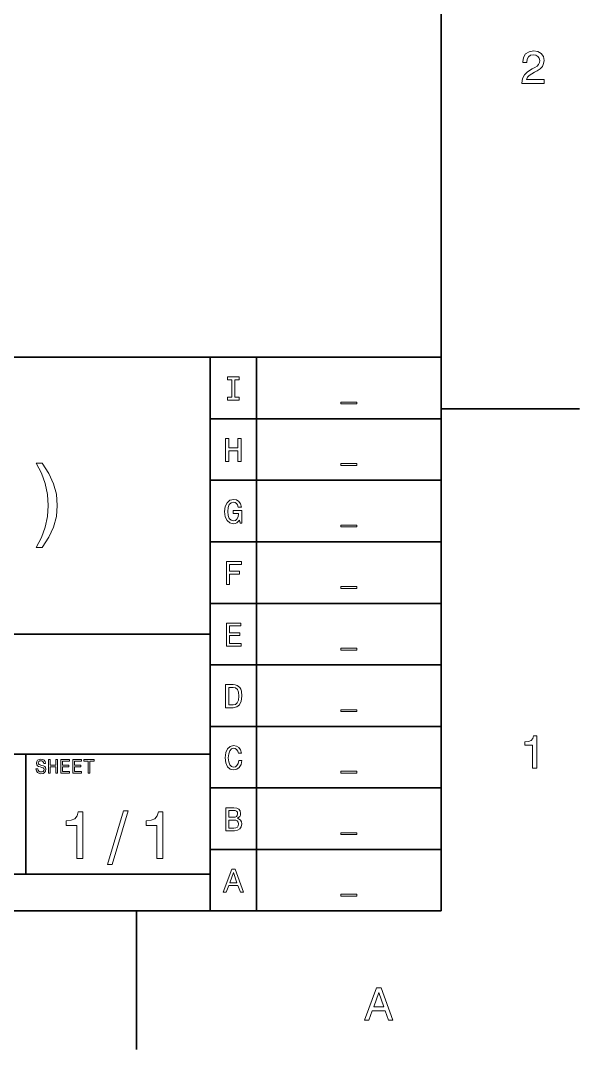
# Model space of a CAD drawing. Extents: x 0 to 841, y 0 to 594.
# Drawn here: x 775.4 to 836, y 5 to 116.5 of the extents above; entities that cross this region are included whole.
import ezdxf

# ---------------------------------------------------------------- set-up
doc = ezdxf.new("R2010")
doc.units = 0

msp = doc.modelspace()

# ---------------------------------------------------------------- linework, layer by layer
at = {"color": 7, "lineweight": 35}
for p, q in [((821, 20), (821, 574)), ((631, 80), (821, 80)), ((796, 20), (796, 80)), ((801, 20), (801, 80)), ((821, 80), (821, 20)), ((796, 73.333336), (821, 73.333336)), ((796, 66.666664), (821, 66.666664)), ((796, 60), (821, 60)), ((796, 53.333332), (821, 53.333332)), ((631, 50), (796, 50)), ((796, 46.666668), (821, 46.666668)), ((796, 40), (821, 40)), ((631, 37), (796, 37)), ((796, 33.333332), (821, 33.333332)), ((796, 26.666666), (821, 26.666666)), ((631, 24), (796, 24)), ((20, 20), (821, 20)), ((631, 20), (821, 20))]:
    msp.add_line(p, q, dxfattribs=at)
at = {"color": 7, "lineweight": 35, "ltscale": 0.375}
for p, q in [((821, 74.400002), (836, 74.400002)), ((788, 20), (788, 5))]:
    msp.add_line(p, q, dxfattribs=at)
at = {"color": 7, "lineweight": 35, "ltscale": 0.325}
msp.add_line((776, 24), (776, 37), dxfattribs=at)
at = {"color": 7, "lineweight": 13}
for points in [[(829.76947, 109.666786), (832.175049, 109.666786), (832.175049, 110.100502), (830.273804, 110.100502), (830.3797, 110.337532), (830.561218, 110.534218), (831.121033, 110.892288), (831.418579, 111.043587), (831.751465, 111.260445), (831.988464, 111.512604), (832.124634, 111.810158), (832.175049, 112.148056), (832.089355, 112.571686), (831.852295, 112.904541), (831.489197, 113.116356), (831.020203, 113.192001), (830.536011, 113.10627), (830.167847, 112.869232), (829.930847, 112.490997), (829.850159, 111.991714), (829.850159, 111.921112), (830.309082, 111.921112), (830.309082, 111.961456), (830.354492, 112.304398), (830.490662, 112.556557), (830.70752, 112.717941), (830.994934, 112.773415), (831.287476, 112.722984), (831.504333, 112.596901), (831.645569, 112.400215), (831.695984, 112.153099), (831.660645, 111.921112), (831.564819, 111.724426), (831.403442, 111.552956), (831.18158, 111.401657), (830.884033, 111.240273), (830.389771, 110.927589), (830.041809, 110.594742), (829.835022, 110.191284), (829.76947, 109.681915)], [(798.33429, 75.659821), (797.87323, 75.659821), (797.87323, 75.357224), (799.126831, 75.357224), (799.126831, 75.659821), (798.66571, 75.659821), (798.66571, 77.554626), (799.126831, 77.554626), (799.126831, 77.857224), (797.87323, 77.857224), (797.87323, 77.554626), (798.33429, 77.554626)], [(810.132568, 75.140724), (810.132568, 74.938995), (811.867432, 74.938995), (811.867432, 75.140724)], [(797.664246, 68.690559), (797.999268, 68.690559), (797.999268, 69.864914), (799.000732, 69.864914), (799.000732, 68.690559), (799.332153, 68.690559), (799.332153, 71.190559), (799.000732, 71.190559), (799.000732, 70.171104), (797.999268, 70.171104), (797.999268, 71.190559), (797.664246, 71.190559)], [(777.778076, 59.386887), (778.504333, 60.496395), (779.018738, 61.595821), (779.321289, 62.735588), (779.42218, 63.945965), (779.321289, 65.146255), (779.018738, 66.296112), (778.504333, 67.395531), (777.778076, 68.505043), (777.142639, 68.505043), (777.70752, 67.435875), (778.110962, 66.306198), (778.353027, 65.136169), (778.443787, 63.945965), (778.353027, 62.755764), (778.110962, 61.575645), (777.697388, 60.456051), (777.142639, 59.386887)], [(810.132568, 68.47406), (810.132568, 68.272331), (811.867432, 68.272331), (811.867432, 68.47406)], [(799.159241, 62.35891), (799.220459, 62.023895), (799.400574, 62.023895), (799.400574, 63.37476), (798.489197, 63.37476), (798.489197, 63.068565), (799.051147, 63.068565), (799.051147, 63.046951), (799.007935, 62.715538), (798.892639, 62.470581), (798.716125, 62.315681), (798.496399, 62.265251), (798.251465, 62.33009), (798.060547, 62.524616), (797.938049, 62.845222), (797.894836, 63.284702), (797.934448, 63.720581), (798.056946, 64.041183), (798.251465, 64.23571), (798.514404, 64.304153), (798.694519, 64.268135), (798.842224, 64.167267), (798.950317, 63.997959), (799.011536, 63.771015), (799.368164, 63.771015), (799.274475, 64.116837), (799.097961, 64.376198), (798.849426, 64.534698), (798.536011, 64.592339), (798.125366, 64.502281), (797.815552, 64.239311), (797.617432, 63.825047), (797.549011, 63.273895), (797.617432, 62.719139), (797.815552, 62.304874), (798.107361, 62.041908), (798.474792, 61.955452), (798.680115, 61.984268), (798.863831, 62.056316), (799.022339, 62.182396)], [(810.132568, 61.807396), (810.132568, 61.605667), (811.867432, 61.605667), (811.867432, 61.807396)], [(797.761536, 55.357231), (798.096558, 55.357231), (798.096558, 56.506367), (799.148438, 56.506367), (799.148438, 56.805359), (798.096558, 56.805359), (798.096558, 57.554638), (799.389771, 57.554638), (799.389771, 57.857231), (797.761536, 57.857231)], [(810.132568, 55.140732), (810.132568, 54.939003), (811.867432, 54.939003), (811.867432, 55.140732)], [(797.74353, 48.690563), (799.328552, 48.690563), (799.328552, 48.993156), (798.074951, 48.993156), (798.074951, 49.839699), (799.19165, 49.839699), (799.19165, 50.138691), (798.074951, 50.138691), (798.074951, 50.88797), (799.299744, 50.88797), (799.299744, 51.190563), (797.74353, 51.190563)], [(810.132568, 48.474064), (810.132568, 48.272335), (811.867432, 48.272335), (811.867432, 48.474064)], [(798.496399, 44.523895), (797.664246, 44.523895), (797.664246, 42.023895), (798.496399, 42.023895), (798.889038, 42.103146), (799.180847, 42.344501), (799.360962, 42.737152), (799.425781, 43.273895), (799.368164, 43.821445), (799.296143, 44.037582), (799.195251, 44.210495), (798.903442, 44.444645), (798.712524, 44.502281)], [(798.471191, 44.224903), (798.744934, 44.170868), (798.932251, 44.005165), (799.043945, 43.709774), (799.079956, 43.273895), (799.040344, 42.852425), (798.92865, 42.557037), (798.737732, 42.380524), (798.471191, 42.322887), (797.999268, 42.322887), (797.999268, 44.224903)], [(810.132568, 41.807396), (810.132568, 41.605667), (811.867432, 41.605667), (811.867432, 41.807396)], [(799.083557, 36.286625), (799.011536, 35.984032), (798.892639, 35.767895), (798.726929, 35.634609), (798.53241, 35.591381), (798.298279, 35.656223), (798.114563, 35.850746), (797.992065, 36.167751), (797.952454, 36.607231), (797.992065, 37.04311), (798.110962, 37.363716), (798.294678, 37.558239), (798.53241, 37.626682), (798.705322, 37.59066), (798.853027, 37.489796), (798.968323, 37.327694), (799.047546, 37.104351), (799.389771, 37.104351), (799.281677, 37.446568), (799.09436, 37.705933), (798.838623, 37.868038), (798.53241, 37.925674), (798.150574, 37.835617), (797.858765, 37.583454), (797.671448, 37.169189), (797.606628, 36.607231), (797.671448, 36.045273), (797.858765, 35.631008), (798.150574, 35.375244), (798.53241, 35.288788), (798.867432, 35.357231), (799.137634, 35.548153), (799.328552, 35.861553), (799.429382, 36.286625)], [(830.909241, 35.466785), (831.368164, 35.466785), (831.368164, 38.992001), (831.025208, 38.992001), (830.934448, 38.684364), (830.752869, 38.477592), (830.475525, 38.356556), (830.092224, 38.316208), (830.092224, 37.958141), (830.909241, 37.958141)], [(777.309082, 35.413544), (777.112366, 35.413544), (777.15564, 35.184437), (777.263672, 35.01585), (777.430115, 34.914265), (777.654907, 34.877522), (777.877502, 34.912102), (778.043945, 35.007202), (778.149841, 35.156338), (778.188782, 35.353024), (778.156311, 35.530258), (778.065552, 35.64481), (777.918579, 35.720459), (777.721924, 35.776657), (777.553284, 35.817722), (777.443054, 35.865273), (777.380432, 35.934437), (777.360962, 36.042507), (777.380432, 36.139767), (777.436584, 36.213257), (777.523071, 36.262966), (777.641907, 36.280258), (777.762939, 36.258644), (777.858093, 36.200287), (777.920776, 36.103024), (777.950989, 35.97118), (778.147705, 35.97118), (778.147705, 35.975502), (778.113098, 36.178673), (778.011536, 36.329971), (777.851563, 36.425072), (777.635437, 36.457493), (777.440918, 36.425072), (777.289612, 36.334293), (777.192383, 36.193802), (777.157776, 36.012245), (777.185852, 35.850143), (777.268005, 35.739914), (777.397705, 35.666424), (777.574951, 35.610229), (777.75, 35.560516), (777.881836, 35.512966), (777.961792, 35.443802), (777.989929, 35.331409), (777.963989, 35.216858), (777.896973, 35.130402), (777.79541, 35.076366), (777.663574, 35.059078), (777.516541, 35.082851), (777.404175, 35.152016), (777.332825, 35.264408)], [(778.450317, 34.918587), (778.651306, 34.918587), (778.651306, 35.623199), (779.252136, 35.623199), (779.252136, 34.918587), (779.450989, 34.918587), (779.450989, 36.418587), (779.252136, 36.418587), (779.252136, 35.806915), (778.651306, 35.806915), (778.651306, 36.418587), (778.450317, 36.418587)], [(779.799011, 34.918587), (780.75, 34.918587), (780.75, 35.100143), (779.997864, 35.100143), (779.997864, 35.608067), (780.667847, 35.608067), (780.667847, 35.787464), (779.997864, 35.787464), (779.997864, 36.23703), (780.732727, 36.23703), (780.732727, 36.418587), (779.799011, 36.418587)], [(781.100159, 34.918587), (782.051147, 34.918587), (782.051147, 35.100143), (781.299011, 35.100143), (781.299011, 35.608067), (781.968994, 35.608067), (781.968994, 35.787464), (781.299011, 35.787464), (781.299011, 36.23703), (782.033875, 36.23703), (782.033875, 36.418587), (781.100159, 36.418587)], [(782.755737, 34.918587), (782.95459, 34.918587), (782.95459, 36.23703), (783.408508, 36.23703), (783.408508, 36.418587), (782.299683, 36.418587), (782.299683, 36.23703), (782.755737, 36.23703)], [(810.132568, 35.140732), (810.132568, 34.939003), (811.867432, 34.939003), (811.867432, 35.140732)], [(781.533142, 25.700289), (782.188782, 25.700289), (782.188782, 30.736313), (781.698853, 30.736313), (781.569214, 30.296831), (781.309814, 30.001442), (780.913574, 29.828531), (780.366028, 29.770893), (780.366028, 29.259367), (781.533142, 29.259367)], [(784.876099, 25.03026), (785.37323, 25.03026), (787.11676, 30.837177), (786.612427, 30.837177)], [(790.20752, 25.700289), (790.863159, 25.700289), (790.863159, 30.736313), (790.37323, 30.736313), (790.24353, 30.296831), (789.984192, 30.001442), (789.587952, 29.828531), (789.040344, 29.770893), (789.040344, 29.259367), (790.20752, 29.259367)], [(798.950317, 30.041426), (799.202454, 30.250359), (799.267273, 30.39085), (799.288879, 30.563761), (799.242065, 30.833933), (799.101563, 31.028458), (798.874634, 31.147333), (798.557617, 31.190561), (797.667847, 31.190561), (797.667847, 28.690561), (798.608093, 28.690561), (798.943115, 28.740993), (799.19165, 28.888687), (799.346558, 29.122837), (799.400574, 29.43984), (799.368164, 29.652376), (799.281677, 29.82889), (799.141235, 29.958572)], [(798.489197, 30.153097), (797.999268, 30.153097), (797.999268, 30.891569), (798.518005, 30.891569), (798.712524, 30.869957), (798.849426, 30.805115), (798.932251, 30.693443), (798.961121, 30.527737), (798.92865, 30.36203), (798.842224, 30.246758), (798.694519, 30.174711)], [(798.56842, 28.989553), (797.999268, 28.989553), (797.999268, 29.850504), (798.536011, 29.850504), (798.763, 29.825287), (798.925049, 29.74964), (799.022339, 29.619957), (799.054749, 29.432636), (799.022339, 29.234509), (798.932251, 29.097622), (798.781006, 29.014769)], [(810.132568, 28.474064), (810.132568, 28.272335), (811.867432, 28.272335), (811.867432, 28.474064)], [(797.404907, 22.023895), (797.736328, 22.023895), (797.999268, 22.758766), (798.997131, 22.758766), (799.260071, 22.023895), (799.598694, 22.023895), (798.683716, 24.527498), (798.316284, 24.527498)], [(798.114563, 23.064962), (798.5, 24.167267), (798.885437, 23.064962)], [(810.132568, 21.807398), (810.132568, 21.605669), (811.867432, 21.605669), (811.867432, 21.807398)], [(812.716858, 8.166786), (813.180847, 8.166786), (813.549011, 9.195604), (814.945984, 9.195604), (815.314148, 8.166786), (815.788208, 8.166786), (814.507202, 11.671829), (813.992798, 11.671829)], [(813.710388, 9.624279), (814.25, 11.167507), (814.789612, 9.624279)]]:
    msp.add_lwpolyline(points, close=True, dxfattribs=at)

doc.saveas('drawing.dxf')
